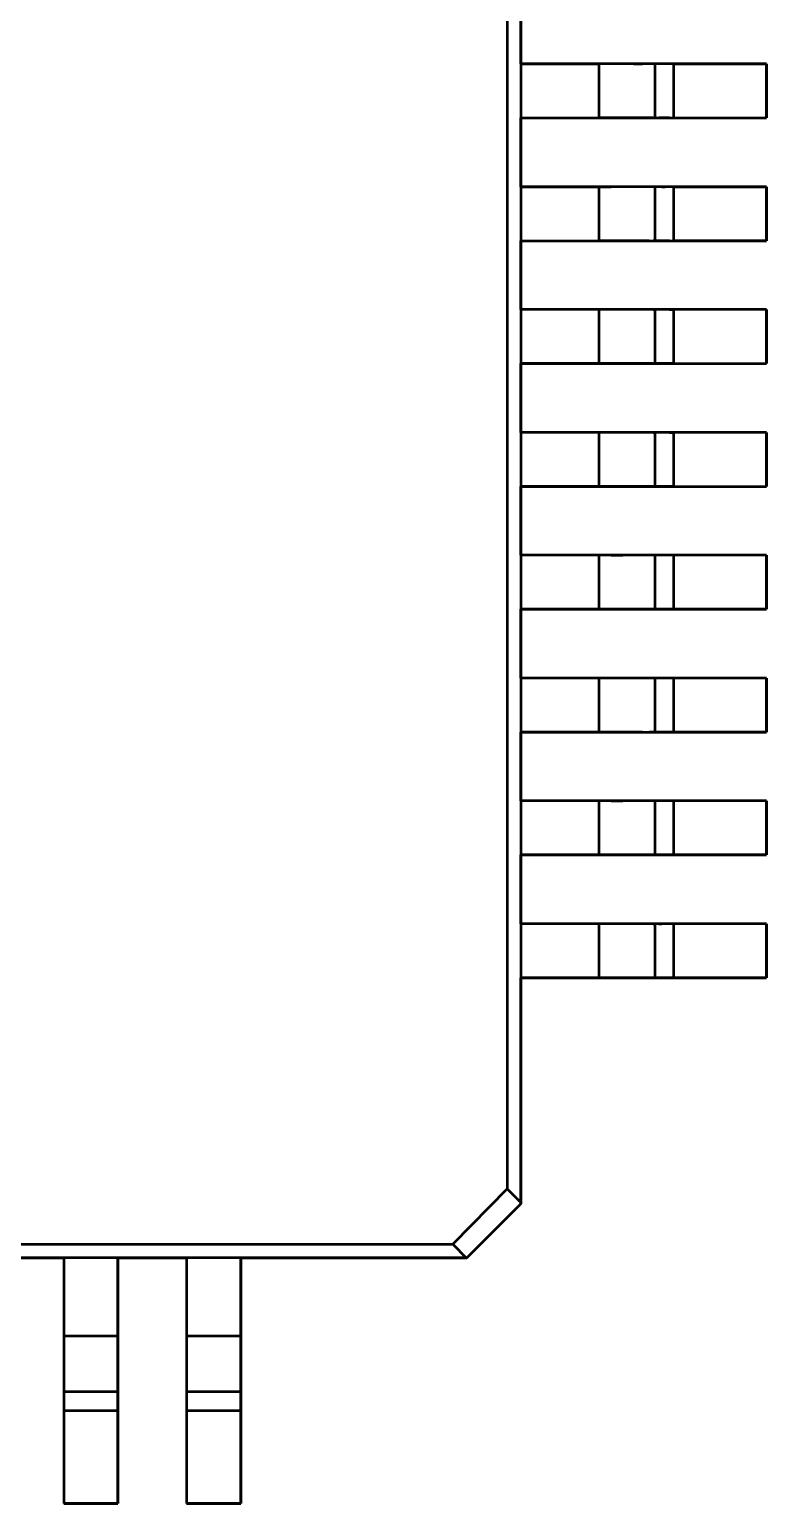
# Model space of a CAD drawing. Header units: millimetres. Extents: x 0 to 866, y 0 to 297.
# Drawn here: x 134.5 to 140.5, y 189.34 to 201.34 of the extents above; entities that cross this region are included whole.
import ezdxf

# ---------------------------------------------------------------- set-up
doc = ezdxf.new("R2010")
doc.units = ezdxf.units.MM
doc.layers.add('OSN50', color=3, linetype='Continuous', lineweight=50)

msp = doc.modelspace()

# ---------------------------------------------------------------- linework, layer by layer
at = {"layer": 'OSN50', "color": 3}
for p, q in [((138.496, 210.9), (138.496, 191.794)), ((138.496, 210.9), (138.496, 191.794)), ((138.384, 210.79), (138.384, 191.906)), ((138.384, 210.79), (138.384, 191.906)), ((138.496, 201.064), (138.496, 201.624)), ((138.496, 201.064), (138.496, 201.624)), ((139.132, 201.064), (138.496, 201.064)), ((138.496, 201.064), (138.496, 200.624)), ((138.496, 201.064), (139.132, 201.064)), ((139.132, 201.064), (138.496, 201.064)), ((138.496, 201.064), (138.496, 200.624)), ((138.496, 201.064), (139.132, 201.064)), ((139.414, 201.064), (139.132, 201.064)), ((139.232, 201.064), (139.132, 201.064)), ((139.132, 201.064), (139.132, 200.624)), ((139.414, 201.064), (139.132, 201.064)), ((139.232, 201.064), (139.132, 201.064)), ((139.132, 201.064), (139.132, 200.624)), ((139.328, 201.064), (139.232, 201.064)), ((139.328, 201.064), (139.232, 201.064)), ((139.414, 201.064), (139.328, 201.064)), ((139.414, 201.064), (139.328, 201.064)), ((139.486, 201.064), (139.414, 201.064)), ((139.414, 201.064), (139.486, 201.064)), ((139.486, 201.064), (139.414, 201.064)), ((139.414, 201.064), (139.486, 201.064)), ((139.586, 201.064), (139.486, 201.064)), ((139.54, 201.064), (139.486, 201.064)), ((139.586, 201.064), (139.486, 201.064)), ((139.54, 201.064), (139.486, 201.064)), ((139.574, 201.064), (139.54, 201.064)), ((139.574, 201.064), (139.54, 201.064)), ((139.586, 201.064), (139.574, 201.064)), ((139.586, 201.064), (139.574, 201.064)), ((139.59, 201.064), (139.586, 201.064)), ((139.586, 201.064), (139.586, 200.624)), ((139.586, 201.064), (139.59, 201.064)), ((139.59, 201.064), (139.586, 201.064)), ((139.586, 201.064), (139.586, 200.624)), ((139.586, 201.064), (139.59, 201.064)), ((139.74, 201.064), (139.59, 201.064)), ((139.602, 201.064), (139.59, 201.064)), ((139.74, 201.064), (139.59, 201.064)), ((139.602, 201.064), (139.59, 201.064)), ((139.62, 201.064), (139.602, 201.064)), ((139.62, 201.064), (139.602, 201.064)), ((139.644, 201.064), (139.62, 201.064)), ((139.644, 201.064), (139.62, 201.064)), ((139.672, 201.064), (139.644, 201.064)), ((139.672, 201.064), (139.644, 201.064)), ((139.706, 201.064), (139.672, 201.064)), ((139.706, 201.064), (139.672, 201.064)), ((139.74, 201.064), (139.706, 201.064)), ((139.74, 201.064), (139.706, 201.064)), ((140.496, 201.064), (139.74, 201.064)), ((139.74, 201.064), (140.496, 201.064)), ((139.74, 201.064), (139.74, 200.624)), ((140.496, 201.064), (139.74, 201.064)), ((139.74, 201.064), (140.496, 201.064)), ((139.74, 201.064), (139.74, 200.624)), ((140.496, 200.624), (140.496, 201.064)), ((140.496, 201.064), (140.496, 200.624)), ((140.496, 200.624), (140.496, 201.064)), ((140.496, 201.064), (140.496, 200.624)), ((138.496, 200.064), (138.496, 200.624)), ((138.496, 200.624), (139.132, 200.624)), ((138.496, 200.624), (139.132, 200.624)), ((138.496, 200.064), (138.496, 200.624)), ((138.496, 200.624), (139.132, 200.624)), ((138.496, 200.624), (139.132, 200.624)), ((139.132, 200.624), (139.574, 200.624)), ((139.232, 200.624), (139.132, 200.624)), ((139.132, 200.624), (139.574, 200.624)), ((139.232, 200.624), (139.132, 200.624)), ((139.328, 200.624), (139.232, 200.624)), ((139.328, 200.624), (139.232, 200.624)), ((139.414, 200.624), (139.328, 200.624)), ((139.414, 200.624), (139.328, 200.624)), ((139.486, 200.624), (139.414, 200.624)), ((139.486, 200.624), (139.414, 200.624)), ((139.54, 200.624), (139.486, 200.624)), ((139.54, 200.624), (139.486, 200.624)), ((139.574, 200.624), (139.54, 200.624)), ((139.574, 200.624), (139.54, 200.624)), ((139.574, 200.624), (139.586, 200.624)), ((139.574, 200.624), (139.586, 200.624)), ((139.574, 200.624), (139.586, 200.624)), ((139.574, 200.624), (139.586, 200.624)), ((139.586, 200.624), (139.602, 200.624)), ((139.59, 200.624), (139.586, 200.624)), ((139.586, 200.624), (139.602, 200.624)), ((139.59, 200.624), (139.586, 200.624)), ((139.602, 200.624), (139.59, 200.624)), ((139.602, 200.624), (139.59, 200.624)), ((139.602, 200.624), (139.62, 200.624)), ((139.602, 200.624), (139.62, 200.624)), ((139.602, 200.624), (139.62, 200.624)), ((139.602, 200.624), (139.62, 200.624)), ((139.62, 200.624), (139.706, 200.624)), ((139.644, 200.624), (139.62, 200.624)), ((139.62, 200.624), (139.706, 200.624)), ((139.644, 200.624), (139.62, 200.624)), ((139.672, 200.624), (139.644, 200.624)), ((139.672, 200.624), (139.644, 200.624)), ((139.706, 200.624), (139.672, 200.624)), ((139.706, 200.624), (139.672, 200.624)), ((139.706, 200.624), (139.74, 200.624)), ((139.706, 200.624), (139.74, 200.624)), ((139.706, 200.624), (139.74, 200.624)), ((139.706, 200.624), (139.74, 200.624)), ((139.74, 200.624), (140.496, 200.624)), ((139.74, 200.624), (140.496, 200.624)), ((139.74, 200.624), (140.496, 200.624)), ((139.74, 200.624), (140.496, 200.624)), ((139.132, 200.064), (138.496, 200.064)), ((138.496, 200.064), (138.496, 199.624)), ((138.496, 200.064), (139.132, 200.064)), ((139.132, 200.064), (138.496, 200.064)), ((138.496, 200.064), (138.496, 199.624)), ((138.496, 200.064), (139.132, 200.064)), ((139.232, 200.064), (139.132, 200.064)), ((139.132, 200.064), (139.232, 200.064)), ((139.132, 200.064), (139.132, 199.624)), ((139.232, 200.064), (139.132, 200.064)), ((139.132, 200.064), (139.232, 200.064)), ((139.132, 200.064), (139.132, 199.624)), ((139.586, 200.064), (139.232, 200.064)), ((139.328, 200.064), (139.232, 200.064)), ((139.586, 200.064), (139.232, 200.064)), ((139.328, 200.064), (139.232, 200.064)), ((139.414, 200.064), (139.328, 200.064)), ((139.414, 200.064), (139.328, 200.064)), ((139.486, 200.064), (139.414, 200.064)), ((139.486, 200.064), (139.414, 200.064)), ((139.54, 200.064), (139.486, 200.064)), ((139.54, 200.064), (139.486, 200.064)), ((139.574, 200.064), (139.54, 200.064)), ((139.574, 200.064), (139.54, 200.064)), ((139.586, 200.064), (139.574, 200.064)), ((139.586, 200.064), (139.574, 200.064)), ((139.644, 200.064), (139.586, 200.064)), ((139.586, 200.064), (139.586, 199.624)), ((139.59, 200.064), (139.586, 200.064)), ((139.644, 200.064), (139.586, 200.064)), ((139.586, 200.064), (139.586, 199.624)), ((139.59, 200.064), (139.586, 200.064)), ((139.602, 200.064), (139.59, 200.064)), ((139.602, 200.064), (139.59, 200.064)), ((139.62, 200.064), (139.602, 200.064)), ((139.62, 200.064), (139.602, 200.064)), ((139.644, 200.064), (139.62, 200.064)), ((139.644, 200.064), (139.62, 200.064)), ((139.672, 200.064), (139.644, 200.064)), ((139.644, 200.064), (139.672, 200.064)), ((139.672, 200.064), (139.644, 200.064)), ((139.644, 200.064), (139.672, 200.064)), ((139.74, 200.064), (139.672, 200.064)), ((139.706, 200.064), (139.672, 200.064)), ((139.74, 200.064), (139.672, 200.064)), ((139.706, 200.064), (139.672, 200.064)), ((139.74, 200.064), (139.706, 200.064)), ((139.74, 200.064), (139.706, 200.064)), ((140.496, 200.064), (139.74, 200.064)), ((139.74, 200.064), (140.496, 200.064)), ((139.74, 200.064), (139.74, 199.624)), ((140.496, 200.064), (139.74, 200.064)), ((139.74, 200.064), (140.496, 200.064)), ((139.74, 200.064), (139.74, 199.624)), ((140.496, 199.624), (140.496, 200.064)), ((140.496, 200.064), (140.496, 199.624)), ((140.496, 199.624), (140.496, 200.064)), ((140.496, 200.064), (140.496, 199.624)), ((138.496, 199.064), (138.496, 199.624)), ((138.496, 199.624), (139.132, 199.624)), ((138.496, 199.624), (139.132, 199.624)), ((138.496, 199.064), (138.496, 199.624)), ((138.496, 199.624), (139.132, 199.624)), ((138.496, 199.624), (139.132, 199.624)), ((139.132, 199.624), (139.54, 199.624)), ((139.232, 199.624), (139.132, 199.624)), ((139.132, 199.624), (139.54, 199.624)), ((139.232, 199.624), (139.132, 199.624)), ((139.328, 199.624), (139.232, 199.624)), ((139.328, 199.624), (139.232, 199.624)), ((139.414, 199.624), (139.328, 199.624)), ((139.414, 199.624), (139.328, 199.624)), ((139.486, 199.624), (139.414, 199.624)), ((139.486, 199.624), (139.414, 199.624)), ((139.54, 199.624), (139.486, 199.624)), ((139.54, 199.624), (139.486, 199.624)), ((139.54, 199.624), (139.574, 199.624)), ((139.54, 199.624), (139.574, 199.624)), ((139.54, 199.624), (139.574, 199.624)), ((139.54, 199.624), (139.574, 199.624)), ((139.574, 199.624), (139.586, 199.624)), ((139.586, 199.624), (139.574, 199.624)), ((139.574, 199.624), (139.586, 199.624)), ((139.586, 199.624), (139.574, 199.624)), ((139.586, 199.624), (139.59, 199.624)), ((139.59, 199.624), (139.586, 199.624)), ((139.586, 199.624), (139.59, 199.624)), ((139.59, 199.624), (139.586, 199.624)), ((139.59, 199.624), (139.602, 199.624)), ((139.59, 199.624), (139.602, 199.624)), ((139.59, 199.624), (139.602, 199.624)), ((139.59, 199.624), (139.602, 199.624)), ((139.602, 199.624), (139.706, 199.624)), ((139.62, 199.624), (139.602, 199.624)), ((139.602, 199.624), (139.706, 199.624)), ((139.62, 199.624), (139.602, 199.624)), ((139.644, 199.624), (139.62, 199.624)), ((139.644, 199.624), (139.62, 199.624)), ((139.672, 199.624), (139.644, 199.624)), ((139.672, 199.624), (139.644, 199.624)), ((139.706, 199.624), (139.672, 199.624)), ((139.706, 199.624), (139.672, 199.624)), ((139.706, 199.624), (139.74, 199.624)), ((139.706, 199.624), (139.74, 199.624)), ((139.706, 199.624), (139.74, 199.624)), ((139.706, 199.624), (139.74, 199.624)), ((139.74, 199.624), (140.496, 199.624)), ((140.496, 199.624), (139.74, 199.624)), ((139.74, 199.624), (140.496, 199.624)), ((140.496, 199.624), (139.74, 199.624)), ((139.132, 199.064), (138.496, 199.064)), ((138.496, 199.064), (138.496, 198.624)), ((139.132, 199.064), (138.496, 199.064)), ((139.132, 199.064), (138.496, 199.064)), ((138.496, 199.064), (138.496, 198.624)), ((139.132, 199.064), (138.496, 199.064)), ((139.574, 199.064), (139.132, 199.064)), ((139.232, 199.064), (139.132, 199.064)), ((139.132, 199.064), (139.132, 198.624)), ((139.574, 199.064), (139.132, 199.064)), ((139.232, 199.064), (139.132, 199.064)), ((139.132, 199.064), (139.132, 198.624)), ((139.328, 199.064), (139.232, 199.064)), ((139.328, 199.064), (139.232, 199.064)), ((139.414, 199.064), (139.328, 199.064)), ((139.414, 199.064), (139.328, 199.064)), ((139.486, 199.064), (139.414, 199.064)), ((139.486, 199.064), (139.414, 199.064)), ((139.54, 199.064), (139.486, 199.064)), ((139.54, 199.064), (139.486, 199.064)), ((139.574, 199.064), (139.54, 199.064)), ((139.574, 199.064), (139.54, 199.064)), ((139.586, 199.064), (139.574, 199.064)), ((139.574, 199.064), (139.586, 199.064)), ((139.586, 199.064), (139.574, 199.064)), ((139.574, 199.064), (139.586, 199.064)), ((139.706, 199.064), (139.586, 199.064)), ((139.586, 199.064), (139.586, 198.624)), ((139.59, 199.064), (139.586, 199.064)), ((139.706, 199.064), (139.586, 199.064)), ((139.586, 199.064), (139.586, 198.624)), ((139.59, 199.064), (139.586, 199.064)), ((139.602, 199.064), (139.59, 199.064)), ((139.602, 199.064), (139.59, 199.064)), ((139.62, 199.064), (139.602, 199.064)), ((139.62, 199.064), (139.602, 199.064)), ((139.644, 199.064), (139.62, 199.064)), ((139.644, 199.064), (139.62, 199.064)), ((139.672, 199.064), (139.644, 199.064)), ((139.672, 199.064), (139.644, 199.064)), ((139.706, 199.064), (139.672, 199.064)), ((139.706, 199.064), (139.672, 199.064)), ((139.74, 199.064), (139.706, 199.064)), ((139.706, 199.064), (139.74, 199.064)), ((139.74, 199.064), (139.706, 199.064)), ((139.706, 199.064), (139.74, 199.064)), ((140.496, 199.064), (139.74, 199.064)), ((140.496, 199.064), (139.74, 199.064)), ((139.74, 199.064), (139.74, 198.624)), ((140.496, 199.064), (139.74, 199.064)), ((140.496, 199.064), (139.74, 199.064)), ((139.74, 199.064), (139.74, 198.624)), ((140.496, 198.624), (140.496, 199.064)), ((140.496, 199.064), (140.496, 198.624)), ((140.496, 198.624), (140.496, 199.064)), ((140.496, 199.064), (140.496, 198.624)), ((138.496, 198.064), (138.496, 198.624)), ((138.496, 198.624), (139.132, 198.624)), ((139.132, 198.624), (138.496, 198.624)), ((138.496, 198.064), (138.496, 198.624)), ((138.496, 198.624), (139.132, 198.624)), ((139.132, 198.624), (138.496, 198.624)), ((139.132, 198.624), (139.574, 198.624)), ((139.232, 198.624), (139.132, 198.624)), ((139.132, 198.624), (139.574, 198.624)), ((139.232, 198.624), (139.132, 198.624)), ((139.328, 198.624), (139.232, 198.624)), ((139.328, 198.624), (139.232, 198.624)), ((139.414, 198.624), (139.328, 198.624)), ((139.414, 198.624), (139.328, 198.624)), ((139.486, 198.624), (139.414, 198.624)), ((139.486, 198.624), (139.414, 198.624)), ((139.54, 198.624), (139.486, 198.624)), ((139.54, 198.624), (139.486, 198.624)), ((139.574, 198.624), (139.54, 198.624)), ((139.574, 198.624), (139.54, 198.624)), ((139.574, 198.624), (139.586, 198.624)), ((139.574, 198.624), (139.586, 198.624)), ((139.574, 198.624), (139.586, 198.624)), ((139.574, 198.624), (139.586, 198.624)), ((139.586, 198.624), (139.74, 198.624)), ((139.59, 198.624), (139.586, 198.624)), ((139.586, 198.624), (139.74, 198.624)), ((139.59, 198.624), (139.586, 198.624)), ((139.602, 198.624), (139.59, 198.624)), ((139.602, 198.624), (139.59, 198.624)), ((139.62, 198.624), (139.602, 198.624)), ((139.62, 198.624), (139.602, 198.624)), ((139.644, 198.624), (139.62, 198.624)), ((139.644, 198.624), (139.62, 198.624)), ((139.672, 198.624), (139.644, 198.624)), ((139.672, 198.624), (139.644, 198.624)), ((139.706, 198.624), (139.672, 198.624)), ((139.706, 198.624), (139.672, 198.624)), ((139.74, 198.624), (139.706, 198.624)), ((139.74, 198.624), (139.706, 198.624)), ((139.74, 198.624), (140.496, 198.624)), ((139.74, 198.624), (140.496, 198.624)), ((139.74, 198.624), (140.496, 198.624)), ((139.74, 198.624), (140.496, 198.624)), ((139.132, 198.064), (138.496, 198.064)), ((138.496, 198.064), (138.496, 197.624)), ((139.132, 198.064), (138.496, 198.064)), ((139.132, 198.064), (138.496, 198.064)), ((138.496, 198.064), (138.496, 197.624)), ((139.132, 198.064), (138.496, 198.064)), ((139.574, 198.064), (139.132, 198.064)), ((139.232, 198.064), (139.132, 198.064)), ((139.132, 198.064), (139.132, 197.624)), ((139.574, 198.064), (139.132, 198.064)), ((139.232, 198.064), (139.132, 198.064)), ((139.132, 198.064), (139.132, 197.624)), ((139.328, 198.064), (139.232, 198.064)), ((139.328, 198.064), (139.232, 198.064)), ((139.414, 198.064), (139.328, 198.064)), ((139.414, 198.064), (139.328, 198.064)), ((139.486, 198.064), (139.414, 198.064)), ((139.486, 198.064), (139.414, 198.064)), ((139.54, 198.064), (139.486, 198.064)), ((139.54, 198.064), (139.486, 198.064)), ((139.574, 198.064), (139.54, 198.064)), ((139.574, 198.064), (139.54, 198.064)), ((139.586, 198.064), (139.574, 198.064)), ((139.574, 198.064), (139.586, 198.064)), ((139.586, 198.064), (139.574, 198.064)), ((139.574, 198.064), (139.586, 198.064)), ((139.706, 198.064), (139.586, 198.064)), ((139.586, 198.064), (139.586, 197.624)), ((139.59, 198.064), (139.586, 198.064)), ((139.706, 198.064), (139.586, 198.064)), ((139.586, 198.064), (139.586, 197.624)), ((139.59, 198.064), (139.586, 198.064)), ((139.602, 198.064), (139.59, 198.064)), ((139.602, 198.064), (139.59, 198.064)), ((139.62, 198.064), (139.602, 198.064)), ((139.62, 198.064), (139.602, 198.064)), ((139.644, 198.064), (139.62, 198.064)), ((139.644, 198.064), (139.62, 198.064)), ((139.672, 198.064), (139.644, 198.064)), ((139.672, 198.064), (139.644, 198.064)), ((139.706, 198.064), (139.672, 198.064)), ((139.706, 198.064), (139.672, 198.064)), ((139.74, 198.064), (139.706, 198.064)), ((139.706, 198.064), (139.74, 198.064)), ((139.74, 198.064), (139.706, 198.064)), ((139.706, 198.064), (139.74, 198.064)), ((140.496, 198.064), (139.74, 198.064)), ((140.496, 198.064), (139.74, 198.064)), ((139.74, 198.064), (139.74, 197.624)), ((140.496, 198.064), (139.74, 198.064)), ((140.496, 198.064), (139.74, 198.064)), ((139.74, 198.064), (139.74, 197.624)), ((140.496, 197.624), (140.496, 198.064)), ((140.496, 198.064), (140.496, 197.624)), ((140.496, 197.624), (140.496, 198.064)), ((140.496, 198.064), (140.496, 197.624)), ((138.496, 197.064), (138.496, 197.624)), ((138.496, 197.624), (139.132, 197.624)), ((139.132, 197.624), (138.496, 197.624)), ((138.496, 197.064), (138.496, 197.624)), ((138.496, 197.624), (139.132, 197.624)), ((139.132, 197.624), (138.496, 197.624)), ((139.132, 197.624), (139.574, 197.624)), ((139.232, 197.624), (139.132, 197.624)), ((139.132, 197.624), (139.574, 197.624)), ((139.232, 197.624), (139.132, 197.624)), ((139.328, 197.624), (139.232, 197.624)), ((139.328, 197.624), (139.232, 197.624)), ((139.414, 197.624), (139.328, 197.624)), ((139.414, 197.624), (139.328, 197.624)), ((139.486, 197.624), (139.414, 197.624)), ((139.486, 197.624), (139.414, 197.624)), ((139.54, 197.624), (139.486, 197.624)), ((139.54, 197.624), (139.486, 197.624)), ((139.574, 197.624), (139.54, 197.624)), ((139.574, 197.624), (139.54, 197.624)), ((139.574, 197.624), (139.586, 197.624)), ((139.574, 197.624), (139.586, 197.624)), ((139.574, 197.624), (139.586, 197.624)), ((139.574, 197.624), (139.586, 197.624)), ((139.586, 197.624), (139.74, 197.624)), ((139.59, 197.624), (139.586, 197.624)), ((139.586, 197.624), (139.74, 197.624)), ((139.59, 197.624), (139.586, 197.624)), ((139.602, 197.624), (139.59, 197.624)), ((139.602, 197.624), (139.59, 197.624)), ((139.62, 197.624), (139.602, 197.624)), ((139.62, 197.624), (139.602, 197.624)), ((139.644, 197.624), (139.62, 197.624)), ((139.644, 197.624), (139.62, 197.624)), ((139.672, 197.624), (139.644, 197.624)), ((139.672, 197.624), (139.644, 197.624)), ((139.706, 197.624), (139.672, 197.624)), ((139.706, 197.624), (139.672, 197.624)), ((139.74, 197.624), (139.706, 197.624)), ((139.74, 197.624), (139.706, 197.624)), ((139.74, 197.624), (140.496, 197.624)), ((139.74, 197.624), (140.496, 197.624)), ((139.74, 197.624), (140.496, 197.624)), ((139.74, 197.624), (140.496, 197.624)), ((139.132, 197.064), (138.496, 197.064)), ((138.496, 197.064), (138.496, 196.624)), ((139.132, 197.064), (138.496, 197.064)), ((139.132, 197.064), (138.496, 197.064)), ((138.496, 197.064), (138.496, 196.624)), ((139.132, 197.064), (138.496, 197.064)), ((139.232, 197.064), (139.132, 197.064)), ((139.232, 197.064), (139.132, 197.064)), ((139.132, 197.064), (139.132, 196.624)), ((139.232, 197.064), (139.132, 197.064)), ((139.232, 197.064), (139.132, 197.064)), ((139.132, 197.064), (139.132, 196.624)), ((139.328, 197.064), (139.232, 197.064)), ((139.232, 197.064), (139.328, 197.064)), ((139.328, 197.064), (139.232, 197.064)), ((139.232, 197.064), (139.328, 197.064)), ((139.586, 197.064), (139.328, 197.064)), ((139.414, 197.064), (139.328, 197.064)), ((139.586, 197.064), (139.328, 197.064)), ((139.414, 197.064), (139.328, 197.064)), ((139.486, 197.064), (139.414, 197.064)), ((139.486, 197.064), (139.414, 197.064)), ((139.54, 197.064), (139.486, 197.064)), ((139.54, 197.064), (139.486, 197.064)), ((139.574, 197.064), (139.54, 197.064)), ((139.574, 197.064), (139.54, 197.064)), ((139.586, 197.064), (139.574, 197.064)), ((139.586, 197.064), (139.574, 197.064)), ((139.74, 197.064), (139.586, 197.064)), ((139.586, 197.064), (139.586, 196.624)), ((139.59, 197.064), (139.586, 197.064)), ((139.74, 197.064), (139.586, 197.064)), ((139.586, 197.064), (139.586, 196.624)), ((139.59, 197.064), (139.586, 197.064)), ((139.602, 197.064), (139.59, 197.064)), ((139.602, 197.064), (139.59, 197.064)), ((139.62, 197.064), (139.602, 197.064)), ((139.62, 197.064), (139.602, 197.064)), ((139.644, 197.064), (139.62, 197.064)), ((139.644, 197.064), (139.62, 197.064)), ((139.672, 197.064), (139.644, 197.064)), ((139.672, 197.064), (139.644, 197.064)), ((139.706, 197.064), (139.672, 197.064)), ((139.706, 197.064), (139.672, 197.064)), ((139.74, 197.064), (139.706, 197.064)), ((139.74, 197.064), (139.706, 197.064)), ((140.496, 197.064), (139.74, 197.064)), ((140.496, 197.064), (139.74, 197.064)), ((139.74, 197.064), (139.74, 196.624)), ((140.496, 197.064), (139.74, 197.064)), ((140.496, 197.064), (139.74, 197.064)), ((139.74, 197.064), (139.74, 196.624)), ((140.496, 196.624), (140.496, 197.064)), ((140.496, 197.064), (140.496, 196.624)), ((140.496, 196.624), (140.496, 197.064)), ((140.496, 197.064), (140.496, 196.624)), ((138.496, 196.064), (138.496, 196.624)), ((138.496, 196.624), (139.132, 196.624)), ((139.132, 196.624), (138.496, 196.624)), ((138.496, 196.064), (138.496, 196.624)), ((138.496, 196.624), (139.132, 196.624)), ((139.132, 196.624), (138.496, 196.624)), ((139.132, 196.624), (139.586, 196.624)), ((139.232, 196.624), (139.132, 196.624)), ((139.132, 196.624), (139.586, 196.624)), ((139.232, 196.624), (139.132, 196.624)), ((139.328, 196.624), (139.232, 196.624)), ((139.328, 196.624), (139.232, 196.624)), ((139.414, 196.624), (139.328, 196.624)), ((139.414, 196.624), (139.328, 196.624)), ((139.486, 196.624), (139.414, 196.624)), ((139.486, 196.624), (139.414, 196.624)), ((139.54, 196.624), (139.486, 196.624)), ((139.54, 196.624), (139.486, 196.624)), ((139.574, 196.624), (139.54, 196.624)), ((139.574, 196.624), (139.54, 196.624)), ((139.586, 196.624), (139.574, 196.624)), ((139.586, 196.624), (139.574, 196.624)), ((139.586, 196.624), (139.74, 196.624)), ((139.59, 196.624), (139.586, 196.624)), ((139.586, 196.624), (139.74, 196.624)), ((139.59, 196.624), (139.586, 196.624)), ((139.602, 196.624), (139.59, 196.624)), ((139.602, 196.624), (139.59, 196.624)), ((139.62, 196.624), (139.602, 196.624)), ((139.62, 196.624), (139.602, 196.624)), ((139.644, 196.624), (139.62, 196.624)), ((139.644, 196.624), (139.62, 196.624)), ((139.672, 196.624), (139.644, 196.624)), ((139.672, 196.624), (139.644, 196.624)), ((139.706, 196.624), (139.672, 196.624)), ((139.706, 196.624), (139.672, 196.624)), ((139.74, 196.624), (139.706, 196.624)), ((139.74, 196.624), (139.706, 196.624)), ((139.74, 196.624), (140.496, 196.624)), ((140.496, 196.624), (139.74, 196.624)), ((139.74, 196.624), (140.496, 196.624)), ((140.496, 196.624), (139.74, 196.624)), ((139.132, 196.064), (138.496, 196.064)), ((138.496, 196.064), (138.496, 195.624)), ((139.132, 196.064), (138.496, 196.064)), ((139.132, 196.064), (138.496, 196.064)), ((138.496, 196.064), (138.496, 195.624)), ((139.132, 196.064), (138.496, 196.064)), ((139.586, 196.064), (139.132, 196.064)), ((139.232, 196.064), (139.132, 196.064)), ((139.132, 196.064), (139.132, 195.624)), ((139.586, 196.064), (139.132, 196.064)), ((139.232, 196.064), (139.132, 196.064)), ((139.132, 196.064), (139.132, 195.624)), ((139.328, 196.064), (139.232, 196.064)), ((139.328, 196.064), (139.232, 196.064)), ((139.414, 196.064), (139.328, 196.064)), ((139.414, 196.064), (139.328, 196.064)), ((139.486, 196.064), (139.414, 196.064)), ((139.486, 196.064), (139.414, 196.064)), ((139.54, 196.064), (139.486, 196.064)), ((139.54, 196.064), (139.486, 196.064)), ((139.574, 196.064), (139.54, 196.064)), ((139.574, 196.064), (139.54, 196.064)), ((139.586, 196.064), (139.574, 196.064)), ((139.586, 196.064), (139.574, 196.064)), ((139.74, 196.064), (139.586, 196.064)), ((139.586, 196.064), (139.586, 195.624)), ((139.59, 196.064), (139.586, 196.064)), ((139.74, 196.064), (139.586, 196.064)), ((139.586, 196.064), (139.586, 195.624)), ((139.59, 196.064), (139.586, 196.064)), ((139.602, 196.064), (139.59, 196.064)), ((139.602, 196.064), (139.59, 196.064)), ((139.62, 196.064), (139.602, 196.064)), ((139.62, 196.064), (139.602, 196.064)), ((139.644, 196.064), (139.62, 196.064)), ((139.644, 196.064), (139.62, 196.064)), ((139.672, 196.064), (139.644, 196.064)), ((139.672, 196.064), (139.644, 196.064)), ((139.706, 196.064), (139.672, 196.064)), ((139.706, 196.064), (139.672, 196.064)), ((139.74, 196.064), (139.706, 196.064)), ((139.74, 196.064), (139.706, 196.064)), ((140.496, 196.064), (139.74, 196.064)), ((140.496, 196.064), (139.74, 196.064)), ((139.74, 196.064), (139.74, 195.624)), ((140.496, 196.064), (139.74, 196.064)), ((140.496, 196.064), (139.74, 196.064)), ((139.74, 196.064), (139.74, 195.624)), ((140.496, 195.624), (140.496, 196.064)), ((140.496, 196.064), (140.496, 195.624)), ((140.496, 195.624), (140.496, 196.064)), ((140.496, 196.064), (140.496, 195.624)), ((138.496, 195.064), (138.496, 195.624)), ((138.496, 195.624), (139.132, 195.624)), ((139.132, 195.624), (138.496, 195.624)), ((138.496, 195.064), (138.496, 195.624)), ((138.496, 195.624), (139.132, 195.624)), ((139.132, 195.624), (138.496, 195.624)), ((139.132, 195.624), (139.486, 195.624)), ((139.232, 195.624), (139.132, 195.624)), ((139.132, 195.624), (139.486, 195.624)), ((139.232, 195.624), (139.132, 195.624)), ((139.328, 195.624), (139.232, 195.624)), ((139.328, 195.624), (139.232, 195.624)), ((139.414, 195.624), (139.328, 195.624)), ((139.414, 195.624), (139.328, 195.624)), ((139.486, 195.624), (139.414, 195.624)), ((139.486, 195.624), (139.414, 195.624)), ((139.486, 195.624), (139.54, 195.624)), ((139.486, 195.624), (139.54, 195.624)), ((139.486, 195.624), (139.54, 195.624)), ((139.486, 195.624), (139.54, 195.624)), ((139.54, 195.624), (139.586, 195.624)), ((139.574, 195.624), (139.54, 195.624)), ((139.54, 195.624), (139.586, 195.624)), ((139.574, 195.624), (139.54, 195.624)), ((139.586, 195.624), (139.574, 195.624)), ((139.586, 195.624), (139.574, 195.624)), ((139.586, 195.624), (139.74, 195.624)), ((139.59, 195.624), (139.586, 195.624)), ((139.586, 195.624), (139.74, 195.624)), ((139.59, 195.624), (139.586, 195.624)), ((139.602, 195.624), (139.59, 195.624)), ((139.602, 195.624), (139.59, 195.624)), ((139.62, 195.624), (139.602, 195.624)), ((139.62, 195.624), (139.602, 195.624)), ((139.644, 195.624), (139.62, 195.624)), ((139.644, 195.624), (139.62, 195.624)), ((139.672, 195.624), (139.644, 195.624)), ((139.672, 195.624), (139.644, 195.624)), ((139.706, 195.624), (139.672, 195.624)), ((139.706, 195.624), (139.672, 195.624)), ((139.74, 195.624), (139.706, 195.624)), ((139.74, 195.624), (139.706, 195.624)), ((139.74, 195.624), (140.496, 195.624)), ((140.496, 195.624), (139.74, 195.624)), ((139.74, 195.624), (140.496, 195.624)), ((140.496, 195.624), (139.74, 195.624)), ((139.132, 195.064), (138.496, 195.064)), ((138.496, 195.064), (138.496, 194.624)), ((139.132, 195.064), (138.496, 195.064)), ((139.132, 195.064), (138.496, 195.064)), ((138.496, 195.064), (138.496, 194.624)), ((139.132, 195.064), (138.496, 195.064)), ((139.232, 195.064), (139.132, 195.064)), ((139.232, 195.064), (139.132, 195.064)), ((139.132, 195.064), (139.132, 194.624)), ((139.232, 195.064), (139.132, 195.064)), ((139.232, 195.064), (139.132, 195.064)), ((139.132, 195.064), (139.132, 194.624)), ((139.328, 195.064), (139.232, 195.064)), ((139.232, 195.064), (139.328, 195.064)), ((139.328, 195.064), (139.232, 195.064)), ((139.232, 195.064), (139.328, 195.064)), ((139.586, 195.064), (139.328, 195.064)), ((139.414, 195.064), (139.328, 195.064)), ((139.586, 195.064), (139.328, 195.064)), ((139.414, 195.064), (139.328, 195.064)), ((139.486, 195.064), (139.414, 195.064)), ((139.486, 195.064), (139.414, 195.064)), ((139.54, 195.064), (139.486, 195.064)), ((139.54, 195.064), (139.486, 195.064)), ((139.574, 195.064), (139.54, 195.064)), ((139.574, 195.064), (139.54, 195.064)), ((139.586, 195.064), (139.574, 195.064)), ((139.586, 195.064), (139.574, 195.064)), ((139.74, 195.064), (139.586, 195.064)), ((139.586, 195.064), (139.586, 194.624)), ((139.59, 195.064), (139.586, 195.064)), ((139.74, 195.064), (139.586, 195.064)), ((139.586, 195.064), (139.586, 194.624)), ((139.59, 195.064), (139.586, 195.064)), ((139.602, 195.064), (139.59, 195.064)), ((139.602, 195.064), (139.59, 195.064)), ((139.62, 195.064), (139.602, 195.064)), ((139.62, 195.064), (139.602, 195.064)), ((139.644, 195.064), (139.62, 195.064)), ((139.644, 195.064), (139.62, 195.064)), ((139.672, 195.064), (139.644, 195.064)), ((139.672, 195.064), (139.644, 195.064)), ((139.706, 195.064), (139.672, 195.064)), ((139.706, 195.064), (139.672, 195.064)), ((139.74, 195.064), (139.706, 195.064)), ((139.74, 195.064), (139.706, 195.064)), ((140.496, 195.064), (139.74, 195.064)), ((140.496, 195.064), (139.74, 195.064)), ((139.74, 195.064), (139.74, 194.624)), ((140.496, 195.064), (139.74, 195.064)), ((140.496, 195.064), (139.74, 195.064)), ((139.74, 195.064), (139.74, 194.624)), ((140.496, 194.624), (140.496, 195.064)), ((140.496, 195.064), (140.496, 194.624)), ((140.496, 194.624), (140.496, 195.064)), ((140.496, 195.064), (140.496, 194.624)), ((138.496, 194.064), (138.496, 194.624)), ((138.496, 194.624), (139.132, 194.624)), ((139.132, 194.624), (138.496, 194.624)), ((138.496, 194.064), (138.496, 194.624)), ((138.496, 194.624), (139.132, 194.624)), ((139.132, 194.624), (138.496, 194.624)), ((139.132, 194.624), (139.586, 194.624)), ((139.232, 194.624), (139.132, 194.624)), ((139.132, 194.624), (139.586, 194.624)), ((139.232, 194.624), (139.132, 194.624)), ((139.328, 194.624), (139.232, 194.624)), ((139.328, 194.624), (139.232, 194.624)), ((139.414, 194.624), (139.328, 194.624)), ((139.414, 194.624), (139.328, 194.624)), ((139.486, 194.624), (139.414, 194.624)), ((139.486, 194.624), (139.414, 194.624)), ((139.54, 194.624), (139.486, 194.624)), ((139.54, 194.624), (139.486, 194.624)), ((139.574, 194.624), (139.54, 194.624)), ((139.574, 194.624), (139.54, 194.624)), ((139.586, 194.624), (139.574, 194.624)), ((139.586, 194.624), (139.574, 194.624)), ((139.586, 194.624), (139.74, 194.624)), ((139.59, 194.624), (139.586, 194.624)), ((139.586, 194.624), (139.74, 194.624)), ((139.59, 194.624), (139.586, 194.624)), ((139.602, 194.624), (139.59, 194.624)), ((139.602, 194.624), (139.59, 194.624)), ((139.62, 194.624), (139.602, 194.624)), ((139.62, 194.624), (139.602, 194.624)), ((139.644, 194.624), (139.62, 194.624)), ((139.644, 194.624), (139.62, 194.624)), ((139.672, 194.624), (139.644, 194.624)), ((139.672, 194.624), (139.644, 194.624)), ((139.706, 194.624), (139.672, 194.624)), ((139.706, 194.624), (139.672, 194.624)), ((139.74, 194.624), (139.706, 194.624)), ((139.74, 194.624), (139.706, 194.624)), ((139.74, 194.624), (140.496, 194.624)), ((140.496, 194.624), (139.74, 194.624)), ((139.74, 194.624), (140.496, 194.624)), ((140.496, 194.624), (139.74, 194.624)), ((139.132, 194.064), (138.496, 194.064)), ((138.496, 194.064), (138.496, 193.624)), ((139.132, 194.064), (138.496, 194.064)), ((139.132, 194.064), (138.496, 194.064)), ((138.496, 194.064), (138.496, 193.624)), ((139.132, 194.064), (138.496, 194.064)), ((139.574, 194.064), (139.132, 194.064)), ((139.232, 194.064), (139.132, 194.064)), ((139.132, 194.064), (139.132, 193.624)), ((139.574, 194.064), (139.132, 194.064)), ((139.232, 194.064), (139.132, 194.064)), ((139.132, 194.064), (139.132, 193.624)), ((139.328, 194.064), (139.232, 194.064)), ((139.328, 194.064), (139.232, 194.064)), ((139.414, 194.064), (139.328, 194.064)), ((139.414, 194.064), (139.328, 194.064)), ((139.486, 194.064), (139.414, 194.064)), ((139.486, 194.064), (139.414, 194.064)), ((139.54, 194.064), (139.486, 194.064)), ((139.54, 194.064), (139.486, 194.064)), ((139.574, 194.064), (139.54, 194.064)), ((139.574, 194.064), (139.54, 194.064)), ((139.586, 194.064), (139.574, 194.064)), ((139.574, 194.064), (139.586, 194.064)), ((139.586, 194.064), (139.574, 194.064)), ((139.574, 194.064), (139.586, 194.064)), ((139.62, 194.064), (139.586, 194.064)), ((139.586, 194.064), (139.586, 193.624)), ((139.59, 194.064), (139.586, 194.064)), ((139.62, 194.064), (139.586, 194.064)), ((139.586, 194.064), (139.586, 193.624)), ((139.59, 194.064), (139.586, 194.064)), ((139.602, 194.064), (139.59, 194.064)), ((139.602, 194.064), (139.59, 194.064)), ((139.62, 194.064), (139.602, 194.064)), ((139.62, 194.064), (139.602, 194.064)), ((139.644, 194.064), (139.62, 194.064)), ((139.62, 194.064), (139.644, 194.064)), ((139.644, 194.064), (139.62, 194.064)), ((139.62, 194.064), (139.644, 194.064)), ((139.74, 194.064), (139.644, 194.064)), ((139.672, 194.064), (139.644, 194.064)), ((139.74, 194.064), (139.644, 194.064)), ((139.672, 194.064), (139.644, 194.064)), ((139.706, 194.064), (139.672, 194.064)), ((139.706, 194.064), (139.672, 194.064)), ((139.74, 194.064), (139.706, 194.064)), ((139.74, 194.064), (139.706, 194.064)), ((140.496, 194.064), (139.74, 194.064)), ((140.496, 194.064), (139.74, 194.064)), ((139.74, 194.064), (139.74, 193.624)), ((140.496, 194.064), (139.74, 194.064)), ((140.496, 194.064), (139.74, 194.064)), ((139.74, 194.064), (139.74, 193.624)), ((140.496, 193.624), (140.496, 194.064)), ((140.496, 194.064), (140.496, 193.624)), ((140.496, 193.624), (140.496, 194.064)), ((140.496, 194.064), (140.496, 193.624)), ((138.496, 191.794), (138.496, 193.624)), ((138.496, 193.624), (139.132, 193.624)), ((139.132, 193.624), (138.496, 193.624)), ((138.496, 191.794), (138.496, 193.624)), ((138.496, 193.624), (139.132, 193.624)), ((139.132, 193.624), (138.496, 193.624)), ((139.132, 193.624), (139.586, 193.624)), ((139.232, 193.624), (139.132, 193.624)), ((139.132, 193.624), (139.586, 193.624)), ((139.232, 193.624), (139.132, 193.624)), ((139.328, 193.624), (139.232, 193.624)), ((139.328, 193.624), (139.232, 193.624)), ((139.414, 193.624), (139.328, 193.624)), ((139.414, 193.624), (139.328, 193.624)), ((139.486, 193.624), (139.414, 193.624)), ((139.486, 193.624), (139.414, 193.624)), ((139.54, 193.624), (139.486, 193.624)), ((139.54, 193.624), (139.486, 193.624)), ((139.574, 193.624), (139.54, 193.624)), ((139.574, 193.624), (139.54, 193.624)), ((139.586, 193.624), (139.574, 193.624)), ((139.586, 193.624), (139.574, 193.624)), ((139.586, 193.624), (139.74, 193.624)), ((139.59, 193.624), (139.586, 193.624)), ((139.586, 193.624), (139.74, 193.624)), ((139.59, 193.624), (139.586, 193.624)), ((139.602, 193.624), (139.59, 193.624)), ((139.602, 193.624), (139.59, 193.624)), ((139.62, 193.624), (139.602, 193.624)), ((139.62, 193.624), (139.602, 193.624)), ((139.644, 193.624), (139.62, 193.624)), ((139.644, 193.624), (139.62, 193.624)), ((139.672, 193.624), (139.644, 193.624)), ((139.672, 193.624), (139.644, 193.624)), ((139.706, 193.624), (139.672, 193.624)), ((139.706, 193.624), (139.672, 193.624)), ((139.74, 193.624), (139.706, 193.624)), ((139.74, 193.624), (139.706, 193.624)), ((139.74, 193.624), (140.496, 193.624)), ((140.496, 193.624), (139.74, 193.624)), ((139.74, 193.624), (140.496, 193.624)), ((140.496, 193.624), (139.74, 193.624)), ((138.384, 191.906), (137.942, 191.456)), ((138.384, 191.906), (137.942, 191.456)), ((138.384, 191.906), (138.496, 191.794)), ((138.384, 191.906), (138.496, 191.794)), ((138.056, 191.344), (138.496, 191.784)), ((138.496, 191.784), (138.056, 191.344)), ((138.056, 191.344), (138.496, 191.784)), ((138.496, 191.784), (138.056, 191.344)), ((138.496, 191.784), (138.496, 191.794)), ((138.496, 191.794), (138.496, 191.784)), ((138.496, 191.784), (138.496, 191.794)), ((138.496, 191.794), (138.496, 191.784)), ((119.058, 191.456), (137.942, 191.456)), ((119.058, 191.456), (137.942, 191.456)), ((137.942, 191.456), (138.052, 191.344)), ((137.942, 191.456), (138.052, 191.344)), ((138.052, 191.344), (118.946, 191.344)), ((138.052, 191.344), (118.946, 191.344)), ((134.216, 191.344), (134.776, 191.344)), ((134.216, 191.344), (134.776, 191.344)), ((134.776, 191.344), (134.776, 190.708)), ((134.776, 191.344), (134.776, 190.708)), ((135.216, 191.344), (134.776, 191.344)), ((134.776, 191.344), (134.776, 190.708)), ((134.776, 191.344), (134.776, 190.708)), ((135.216, 191.344), (134.776, 191.344)), ((135.216, 190.708), (135.216, 191.344)), ((135.216, 191.344), (135.776, 191.344)), ((135.216, 191.344), (135.216, 190.708)), ((135.216, 190.708), (135.216, 191.344)), ((135.216, 191.344), (135.776, 191.344)), ((135.216, 191.344), (135.216, 190.708)), ((135.776, 191.344), (135.776, 190.708)), ((135.776, 191.344), (135.776, 190.708)), ((136.216, 191.344), (135.776, 191.344)), ((135.776, 191.344), (135.776, 190.708)), ((135.776, 191.344), (135.776, 190.708)), ((136.216, 191.344), (135.776, 191.344)), ((136.216, 190.708), (136.216, 191.344)), ((136.216, 191.344), (138.052, 191.344)), ((136.216, 191.344), (136.216, 190.708)), ((136.216, 190.708), (136.216, 191.344)), ((136.216, 191.344), (138.052, 191.344)), ((136.216, 191.344), (136.216, 190.708)), ((138.052, 191.344), (138.056, 191.344)), ((138.056, 191.344), (138.052, 191.344)), ((138.052, 191.344), (138.056, 191.344)), ((138.056, 191.344), (138.052, 191.344)), ((134.776, 190.708), (134.776, 190.254)), ((134.776, 190.708), (134.776, 190.608)), ((135.216, 190.708), (134.776, 190.708)), ((134.776, 190.708), (134.776, 190.254)), ((134.776, 190.708), (134.776, 190.608)), ((135.216, 190.708), (134.776, 190.708)), ((135.216, 190.254), (135.216, 190.708)), ((135.216, 190.708), (135.216, 190.608)), ((135.216, 190.254), (135.216, 190.708)), ((135.216, 190.708), (135.216, 190.608)), ((135.776, 190.708), (135.776, 190.254)), ((135.776, 190.708), (135.776, 190.608)), ((136.216, 190.708), (135.776, 190.708)), ((135.776, 190.708), (135.776, 190.254)), ((135.776, 190.708), (135.776, 190.608)), ((136.216, 190.708), (135.776, 190.708)), ((136.216, 190.254), (136.216, 190.708)), ((136.216, 190.708), (136.216, 190.608)), ((136.216, 190.254), (136.216, 190.708)), ((136.216, 190.708), (136.216, 190.608)), ((134.776, 190.608), (134.776, 190.512)), ((134.776, 190.608), (134.776, 190.512)), ((135.216, 190.608), (135.216, 190.512)), ((135.216, 190.608), (135.216, 190.512)), ((135.776, 190.608), (135.776, 190.512)), ((135.776, 190.608), (135.776, 190.512)), ((136.216, 190.608), (136.216, 190.512)), ((136.216, 190.608), (136.216, 190.512)), ((134.776, 190.512), (134.776, 190.426)), ((134.776, 190.512), (134.776, 190.426)), ((135.216, 190.512), (135.216, 190.426)), ((135.216, 190.512), (135.216, 190.426)), ((135.776, 190.512), (135.776, 190.426)), ((135.776, 190.512), (135.776, 190.426)), ((136.216, 190.512), (136.216, 190.426)), ((136.216, 190.512), (136.216, 190.426)), ((134.776, 190.426), (134.776, 190.354)), ((134.776, 190.426), (134.776, 190.354)), ((134.776, 190.354), (134.776, 190.3)), ((134.776, 190.354), (134.776, 190.3)), ((135.216, 190.426), (135.216, 190.354)), ((135.216, 190.426), (135.216, 190.354)), ((135.216, 190.354), (135.216, 190.3)), ((135.216, 190.354), (135.216, 190.3)), ((135.776, 190.426), (135.776, 190.354)), ((135.776, 190.426), (135.776, 190.354)), ((135.776, 190.354), (135.776, 190.3)), ((135.776, 190.354), (135.776, 190.3)), ((136.216, 190.426), (136.216, 190.354)), ((136.216, 190.426), (136.216, 190.354)), ((136.216, 190.354), (136.216, 190.3)), ((136.216, 190.354), (136.216, 190.3)), ((134.776, 190.3), (134.776, 190.266)), ((134.776, 190.3), (134.776, 190.266)), ((134.776, 190.266), (134.776, 190.254)), ((134.776, 190.266), (134.776, 190.254)), ((134.776, 190.254), (134.776, 190.1)), ((135.216, 190.254), (134.776, 190.254)), ((134.776, 190.254), (134.776, 190.25)), ((134.776, 190.254), (134.776, 190.1)), ((135.216, 190.254), (134.776, 190.254)), ((134.776, 190.254), (134.776, 190.25)), ((134.776, 190.25), (134.776, 190.238)), ((134.776, 190.25), (134.776, 190.238)), ((134.776, 190.238), (134.776, 190.22)), ((134.776, 190.238), (134.776, 190.22)), ((134.776, 190.22), (134.776, 190.196)), ((134.776, 190.22), (134.776, 190.196)), ((135.216, 190.3), (135.216, 190.266)), ((135.216, 190.3), (135.216, 190.266)), ((135.216, 190.266), (135.216, 190.254)), ((135.216, 190.266), (135.216, 190.254)), ((135.216, 190.1), (135.216, 190.254)), ((135.216, 190.254), (135.216, 190.25)), ((135.216, 190.1), (135.216, 190.254)), ((135.216, 190.254), (135.216, 190.25)), ((135.216, 190.25), (135.216, 190.238)), ((135.216, 190.25), (135.216, 190.238)), ((135.216, 190.238), (135.216, 190.22)), ((135.216, 190.238), (135.216, 190.22)), ((135.216, 190.22), (135.216, 190.196)), ((135.216, 190.22), (135.216, 190.196)), ((135.776, 190.3), (135.776, 190.266)), ((135.776, 190.3), (135.776, 190.266)), ((135.776, 190.266), (135.776, 190.254)), ((135.776, 190.266), (135.776, 190.254)), ((135.776, 190.254), (135.776, 190.1)), ((136.216, 190.254), (135.776, 190.254)), ((135.776, 190.254), (135.776, 190.25)), ((135.776, 190.254), (135.776, 190.1)), ((136.216, 190.254), (135.776, 190.254)), ((135.776, 190.254), (135.776, 190.25)), ((135.776, 190.25), (135.776, 190.238)), ((135.776, 190.25), (135.776, 190.238)), ((135.776, 190.238), (135.776, 190.22)), ((135.776, 190.238), (135.776, 190.22)), ((135.776, 190.22), (135.776, 190.196)), ((135.776, 190.22), (135.776, 190.196)), ((136.216, 190.3), (136.216, 190.266)), ((136.216, 190.3), (136.216, 190.266)), ((136.216, 190.266), (136.216, 190.254)), ((136.216, 190.266), (136.216, 190.254)), ((136.216, 190.1), (136.216, 190.254)), ((136.216, 190.254), (136.216, 190.25)), ((136.216, 190.1), (136.216, 190.254)), ((136.216, 190.254), (136.216, 190.25)), ((136.216, 190.25), (136.216, 190.238)), ((136.216, 190.25), (136.216, 190.238)), ((136.216, 190.238), (136.216, 190.22)), ((136.216, 190.238), (136.216, 190.22)), ((136.216, 190.22), (136.216, 190.196)), ((136.216, 190.22), (136.216, 190.196)), ((134.776, 190.196), (134.776, 190.168)), ((134.776, 190.196), (134.776, 190.168)), ((134.776, 190.168), (134.776, 190.134)), ((134.776, 190.168), (134.776, 190.134)), ((134.776, 190.134), (134.776, 190.1)), ((134.776, 190.134), (134.776, 190.1)), ((134.776, 190.1), (134.776, 189.344)), ((134.776, 190.1), (134.776, 189.344)), ((135.216, 190.1), (134.776, 190.1)), ((134.776, 190.1), (134.776, 189.344)), ((134.776, 190.1), (134.776, 189.344)), ((135.216, 190.1), (134.776, 190.1)), ((135.216, 190.196), (135.216, 190.168)), ((135.216, 190.196), (135.216, 190.168)), ((135.216, 190.168), (135.216, 190.134)), ((135.216, 190.168), (135.216, 190.134)), ((135.216, 190.134), (135.216, 190.1)), ((135.216, 190.134), (135.216, 190.1)), ((135.216, 189.344), (135.216, 190.1)), ((135.216, 190.1), (135.216, 189.344)), ((135.216, 189.344), (135.216, 190.1)), ((135.216, 190.1), (135.216, 189.344)), ((135.776, 190.196), (135.776, 190.168)), ((135.776, 190.196), (135.776, 190.168)), ((135.776, 190.168), (135.776, 190.134)), ((135.776, 190.168), (135.776, 190.134)), ((135.776, 190.134), (135.776, 190.1)), ((135.776, 190.134), (135.776, 190.1)), ((135.776, 190.1), (135.776, 189.344)), ((135.776, 190.1), (135.776, 189.344)), ((136.216, 190.1), (135.776, 190.1)), ((135.776, 190.1), (135.776, 189.344)), ((135.776, 190.1), (135.776, 189.344)), ((136.216, 190.1), (135.776, 190.1)), ((136.216, 190.196), (136.216, 190.168)), ((136.216, 190.196), (136.216, 190.168)), ((136.216, 190.168), (136.216, 190.134)), ((136.216, 190.168), (136.216, 190.134)), ((136.216, 190.134), (136.216, 190.1)), ((136.216, 190.134), (136.216, 190.1)), ((136.216, 189.344), (136.216, 190.1)), ((136.216, 190.1), (136.216, 189.344)), ((136.216, 189.344), (136.216, 190.1)), ((136.216, 190.1), (136.216, 189.344)), ((134.776, 189.344), (135.216, 189.344)), ((135.216, 189.344), (134.776, 189.344)), ((134.776, 189.344), (135.216, 189.344)), ((135.216, 189.344), (134.776, 189.344)), ((135.776, 189.344), (136.216, 189.344)), ((136.216, 189.344), (135.776, 189.344)), ((135.776, 189.344), (136.216, 189.344)), ((136.216, 189.344), (135.776, 189.344))]:
    msp.add_line(p, q, dxfattribs=at)

doc.saveas('drawing.dxf')
